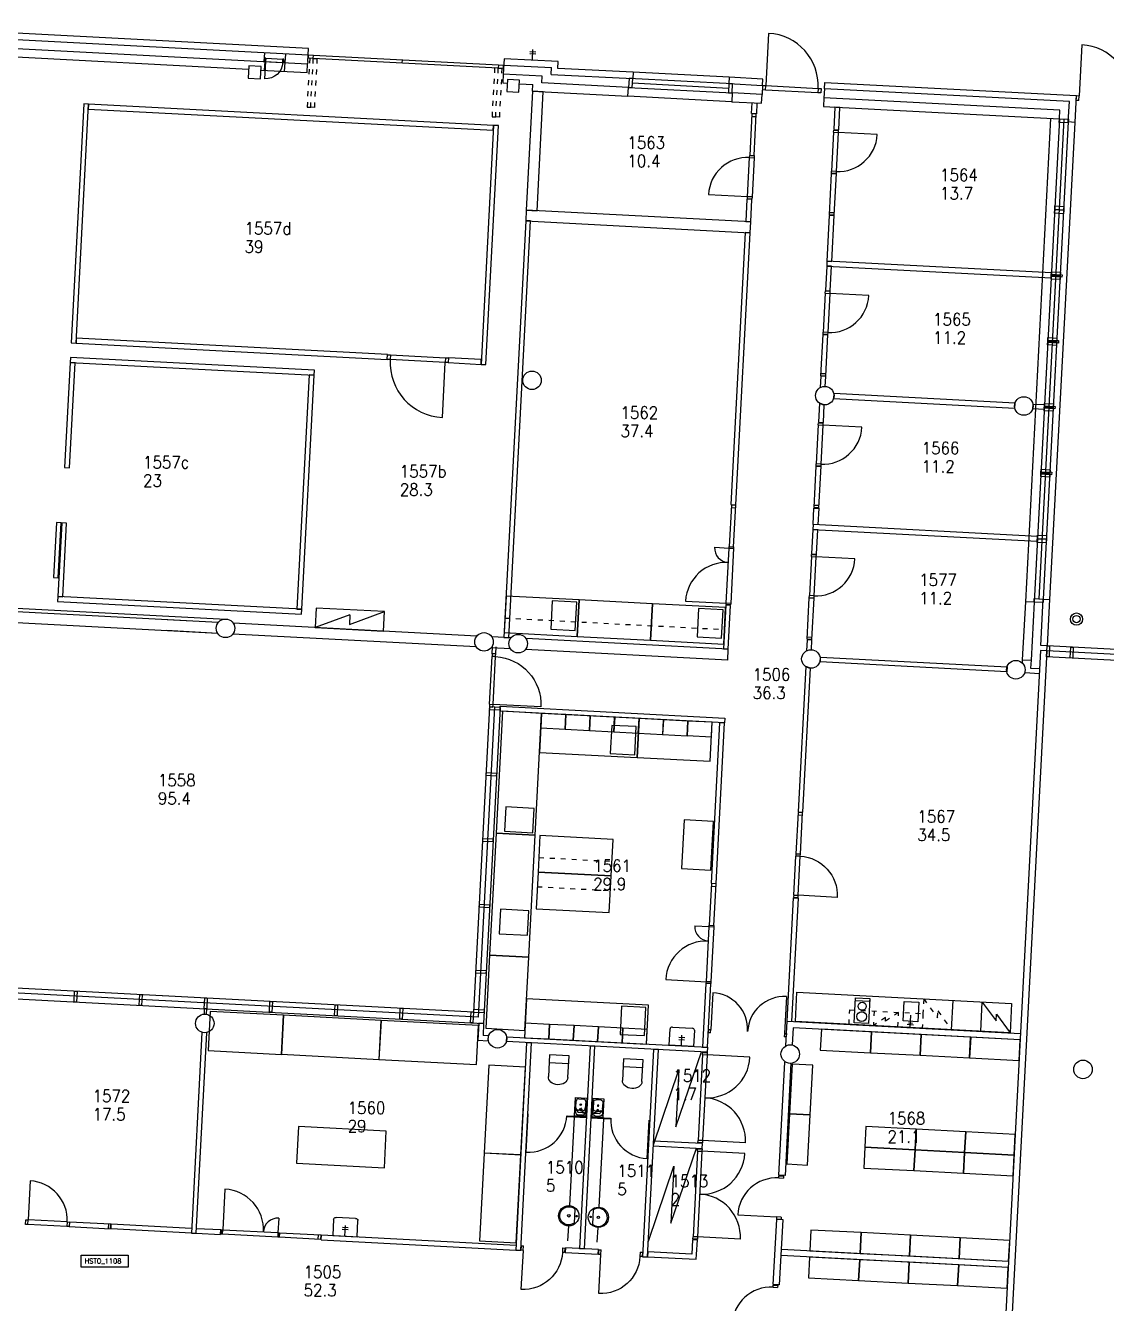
# Model space of a CAD drawing. Extents: x -405 to 153606, y -6935 to 69332.
# Drawn here: x 105372 to 127495, y 42073 to 68237 of the extents above; entities that cross this region are included whole.
import ezdxf
from ezdxf.enums import TextEntityAlignment as Align

# ---------------------------------------------------------------- set-up
doc = ezdxf.new("R2010")
doc.units = 0
doc.header["$LTSCALE"] = 100
doc.header["$MEASUREMENT"] = 0
doc.linetypes.add('KEL', pattern=[2.25, 1, -1.25])
doc.layers.get('0').update_dxf_attribs({"linetype": 'CONTINUOUS'})
for name, color, linetype in [('ART1100T0', 7, 'CONTINUOUS'), ('ART1100T3', 7, 'CONTINUOUS'), ('ART1100TB', 7, 'CONTINUOUS'), ('M00402', 7, 'CONTINUOUS'), ('M06001', 7, 'CONTINUOUS'), ('M06051', 3, 'CONTINUOUS'), ('m06080', 7, 'CONTINUOUS'), ('M06081', 8, 'CONTINUOUS'), ('M06203T', 3, 'CONTINUOUS')]:
    doc.layers.add(name, color=color, linetype=linetype)
doc.layers.add('Default', color=7, linetype='CONTINUOUS', true_color=0x000000)
doc.styles.get("Standard").update_dxf_attribs({"font": 'simplex.shx'})

# ---------------------------------------------------------------- blocks, each defined once
blk = doc.blocks.new('KRF020')
for p, q in [((0.025, 0.475), (0.025, 0)), ((0.975, 0.475), (0.975, 0))]:
    blk.add_line(p, q)
for centre, start, end in [((0.025, 0), 0, 90), ((0.975, 0), 90, 180)]:
    blk.add_arc(centre, 0.475, start, end)
blk = doc.blocks.new('KRF010')
blk.add_line((0.05, 0.9), (0.05, 0))
blk.add_arc((0.05, 0), 0.9, 0, 90)
blk = doc.blocks.new('SALAMA')
at = {"layer": 'M00402'}
blk.add_lwpolyline([(0, 0), (0.5, 0.8), (0.5, 0.2), (1, 1)], dxfattribs=at)
blk = doc.blocks.new('KRF930')
for p, q in [((0.025, 0.7), (0.025, 0)), ((0.975, 0.25), (0.975, 0))]:
    blk.add_line(p, q)
for centre, radius, start, end in [((0.025, 0), 0.7, 0, 90), ((0.975, 0), 0.25, 90, 180)]:
    blk.add_arc(centre, radius, start, end)
blk = doc.blocks.new('KAF0IK')
for p, q in [((0, -1), (0, 0)), ((0, 0), (0.05, 0)), ((0.05, -1), (0.05, 0)), ((0.95, 0), (0.95, -1)), ((0.95, 0), (1, 0)), ((1, 0), (1, -1)), ((0.05, -1), (0, -1)), ((1, -1), (0.95, -1))]:
    blk.add_line(p, q)
blk = doc.blocks.new('KAFPIK')
for p, q in [((0, -1), (0, 0)), ((0, 0), (0.025, 0)), ((0.025, -1), (0.025, 0)), ((0.975, 0), (0.975, -1)), ((0.975, 0), (1, 0)), ((1, 0), (1, -1)), ((0.025, -1), (0, -1)), ((1, -1), (0.975, -1))]:
    blk.add_line(p, q)
blk = doc.blocks.new('KYF0IK')
for p, q in [((0, -1), (0, 0)), ((0, 0), (0.05, 0)), ((0.05, -1), (0.05, 0)), ((0.95, 0), (0.95, -1)), ((0.95, 0), (1, 0)), ((1, 0), (1, -1)), ((0.05, -1), (0, -1)), ((1, -1), (0.95, -1))]:
    blk.add_line(p, q)
blk = doc.blocks.new('VAR1X1')
blk.add_lwpolyline([(-0.168, -0.256), (0.832, -0.256), (0.832, 0.744), (-0.168, 0.744)], close=True)
blk = doc.blocks.new('K1X1')
at = {"linetype": 'ByBlock'}
blk.add_lwpolyline([(1, 0), (1, 1), (0, 1), (0, 0)], close=True, dxfattribs=at)
blk = doc.blocks.new('LVIIST')
for p, q in [((-0.5, 0.02), (-0.5, 0.761)), ((0.5, 0.761), (0.5, 0.02)), ((-0.5, 0.283), (0.5, 0.283)), ((0.5, 0.02), (-0.5, 0.02))]:
    blk.add_line(p, q)
blk.add_ellipse((0, 0.761), major_axis=(-0.5, 0), ratio=0.517739, start_param=3.141593, end_param=6.283185)
at = {"width": 0.76195, "flags": 1}
blk.add_attdef('LVIKAL', text='', height=0.212, dxfattribs=at).set_placement((-0.389, 0.05), (0.379, 0.05), align=Align.FIT)
blk = doc.blocks.new('KKUPPI_P')
at = {"linetype": 'Continuous'}
for p, q in [((-380, -245), (-380, -10)), ((-380, -10), (-10, -10)), ((-10, -245), (-380, -245)), ((-360, -175), (-360, -80)), ((-310, -30), (-175, -30)), ((-175, -225), (-310, -225)), ((-175, -30), (-80, -30)), ((-175, -225), (-80, -225)), ((-125, -80), (-125, -175)), ((-30, -80), (-30, -175)), ((-10, -10), (-10, -245))]:
    blk.add_line(p, q, dxfattribs=at)
for p, q in [((-168, -110), (-125, -153)), ((-80, -65), (-163, -148)), ((-151, -93), (-108, -136)), ((-80, -65), (-80, -167))]:
    blk.add_line(p, q)
for centre, radius in [((-242, -128), 14.1), ((-80, -65), 10)]:
    blk.add_circle(centre, radius, dxfattribs=at)
for centre, start, end in [((-310, -80), 90, 180), ((-310, -175), 180, 270), ((-175, -80), 0, 90), ((-175, -175), 270, 0), ((-80, -80), 0, 90), ((-80, -175), 270, 0)]:
    blk.add_arc(centre, 50, start, end, dxfattribs=at)
at = {"extrusion": (0, 0, -1)}
for centre, major_axis, start_param, end_param in [((-119, -189), (-13.3, 12.5), -1.446157, 1.474955), ((-125, -203), (-5.71, 5.37), 0.050634, 6.193979), ((-100, -163), (-15.7, 14.8), 2.496992, 4.616547)]:
    blk.add_ellipse(centre, major_axis=major_axis, ratio=0.8, start_param=start_param, end_param=end_param, dxfattribs=at)
blk = doc.blocks.new('LVIPAL')
for p, q in [((-0.5, 0.02), (-0.5, 0.92)), ((-0.4, 1.02), (0.4, 1.02)), ((0, 0.02), (0, 0.61)), ((0.5, 0.92), (0.5, 0.02)), ((0.5, 0.02), (-0.5, 0.02)), ((-0.12, 0.49), (0.12, 0.49)), ((-0.12, 0.37), (0.12, 0.37))]:
    blk.add_line(p, q)
for centre, start, end in [((-0.4, 0.92), 90, 180), ((0.4, 0.92), 0, 90)]:
    blk.add_arc(centre, 0.1, start, end)
blk = doc.blocks.new('aioa_huone')
at = {"layer": 'ART1100T0', "width": 0.9}
blk.add_attdef('HNENUM', (56, 73), '', height=250, dxfattribs=at)
at = {"layer": 'ART1100T3', "width": 0.9}
blk.add_attdef('HNEALA', (56, -302), '', height=250, dxfattribs=at)

msp = doc.modelspace()

# ---------------------------------------------------------------- linework, layer by layer
at = {"layer": 'Default'}
for points in [[(106305, 61739), (106405, 61734), (106661, 66627), (106562, 66632)], [(106656, 66527), (114945, 66093), (114950, 66193), (106661, 66627)], [(114694, 61299), (114794, 61294), (115050, 66188), (114950, 66193)], [(106405, 61734), (112771, 61400), (112777, 61500), (106410, 61834)], [(106171, 59185), (106271, 59180), (106384, 61334), (106284, 61340)], [(106284, 61340), (111277, 61078), (111283, 61178), (106289, 61439)], [(114025, 61335), (114694, 61299), (114699, 61399), (114030, 61434)], [(110926, 56290), (111026, 56285), (111277, 61078), (111178, 61083)], [(106033, 56546), (106133, 56541), (106212, 58052), (106112, 58057)], [(106028, 56446), (111021, 56185), (111026, 56285), (106033, 56546)]]:
    msp.add_lwpolyline(points, close=True, dxfattribs=at)
at = {"layer": 'Default', "color": 3, "true_color": 0x00ff00}
msp.add_lwpolyline([(105945, 56935), (106042, 56930), (106101, 58057), (106004, 58063)], close=True, dxfattribs=at)
at = {"layer": 'M00402'}
for p, q in [((112012, 56174), (111297, 55911)), ((112001, 55974), (112716, 56237)), ((112012, 56174), (112001, 55974))]:
    msp.add_line(p, q, dxfattribs=at)
msp.add_lwpolyline([(111297, 55911), (112695, 55838), (112716, 56237), (111318, 56310)], close=True, dxfattribs=at)
at = {"layer": 'M06001'}
for p, q in [((111162, 67768), (102225, 68237)), ((102348, 68100), (111156, 67638)), ((102503, 67907), (111146, 67454)), ((111156, 67638), (111162, 67768)), ((109938, 67337), (104196, 67638)), ((110257, 67500), (110266, 67675)), ((110687, 67478), (110696, 67652)), ((111148, 67499), (111155, 67628)), ((115167, 67558), (115150, 67244)), ((116275, 67500), (115167, 67558)), ((110188, 67324), (111136, 67274)), ((110267, 67500), (110258, 67320)), ((110677, 67478), (110667, 67298)), ((111136, 67274), (111146, 67454)), ((111148, 67499), (111146, 67454)), ((115150, 67244), (115141, 67064)), ((115944, 67202), (115150, 67244)), ((115160, 67428), (116139, 67377)), ((116131, 67237), (116139, 67377)), ((116268, 67360), (116275, 67500)), ((117806, 67280), (116268, 67360)), ((117806, 67280), (117799, 67150)), ((119773, 67177), (117806, 67280)), ((115141, 67064), (115231, 67059)), ((115480, 67046), (115755, 67032)), ((115748, 66892), (115755, 67032)), ((116131, 67237), (117799, 67150)), ((117795, 67062), (119762, 66954)), ((119773, 67177), (119766, 67047)), ((120455, 67011), (120446, 66826)), ((115748, 66892), (117700, 66790)), ((119822, 66678), (117705, 66789)), ((121724, 66944), (121714, 66760)), ((126845, 66255), (126333, 56489)), ((109315, 56015), (103632, 56313)), ((125835, 56440), (125772, 55251)), ((126014, 56430), (125835, 56440)), ((126014, 56430), (125952, 55242)), ((126203, 56496), (126333, 56489)), ((109304, 55793), (103620, 56091)), ((109315, 56015), (108268, 56070)), ((114608, 55737), (109623, 55999)), ((109304, 55793), (108256, 55848)), ((114597, 55516), (109612, 55777)), ((115296, 55479), (114905, 55499)), ((115307, 55701), (114916, 55721)), ((114924, 55374), (114931, 55519)), ((114994, 55371), (115001, 55515)), ((119755, 55468), (115615, 55685)), ((119744, 55246), (119755, 55468)), ((119744, 55246), (115604, 55463)), ((126148, 55442), (125006, 33652)), ((126278, 55435), (125136, 33645)), ((125772, 55251), (125769, 55189)), ((125772, 55251), (125952, 55242)), ((125952, 55242), (125944, 55082)), ((126278, 55435), (126148, 55442)), ((125822, 54988), (126123, 54973)), ((125944, 55082), (126128, 55072)), ((120959, 47853), (121091, 50380)), ((121058, 47848), (121191, 50374)), ((121091, 50380), (121191, 50374)), ((101566, 48499), (114748, 47808)), ((114748, 47808), (114648, 47813)), ((114748, 47808), (114735, 47558)), ((120793, 44697), (120914, 47012)), ((120923, 44691), (121044, 46994)), ((116455, 45892), (116456, 45916)), ((116849, 45872), (116455, 45892)), ((116456, 45916), (116850, 45895)), ((116850, 45895), (116849, 45872)), ((116949, 45866), (116950, 45890)), ((117343, 45846), (116949, 45866)), ((116950, 45890), (117344, 45870)), ((117344, 45870), (117343, 45846)), ((120923, 44691), (120793, 44697)), ((120923, 44691), (120923, 44691)), ((120676, 42461), (120746, 43789)), ((120875, 43782), (120746, 43789)), ((120806, 42454), (120875, 43782)), ((120875, 43782), (120875, 43782)), ((108865, 43510), (109364, 43484)), ((108870, 43610), (109369, 43584)), ((109364, 43484), (109369, 43584)), ((111421, 43376), (111427, 43476)), ((111427, 43476), (115411, 43267)), ((111421, 43376), (115406, 43167)), ((120806, 42454), (120676, 42461)), ((120806, 42454), (120806, 42454))]:
    msp.add_line(p, q, dxfattribs=at)
for points in [[(109929, 67162), (110179, 67149), (110192, 67398), (109942, 67412)], [(115222, 66884), (115471, 66871), (115484, 67121), (115235, 67134)], [(119841, 67043), (117724, 67154), (117715, 66969), (119832, 66858)], [(117715, 66969), (117789, 66965), (117799, 67150), (117724, 67154)], [(119757, 66862), (119832, 66858), (119841, 67043), (119766, 67047)], [(121724, 66944), (121731, 67074), (126873, 66805), (126845, 66255), (126715, 66262), (126737, 66682), (121724, 66944)], [(115969, 66880), (115748, 66892), (115620, 64457), (115842, 64446)], [(121705, 66580), (126533, 66327), (126542, 66506), (121714, 66760)], [(121915, 66108), (122015, 66103), (122039, 66562), (121939, 66567)], [(126533, 66327), (126718, 66317), (126714, 66242), (126529, 66252)], [(120114, 64222), (120214, 64217), (120238, 64674), (120138, 64679)], [(115609, 64236), (120202, 63995), (120214, 64217), (115620, 64457)], [(126436, 64469), (126620, 64460), (126616, 64385), (126432, 64394)], [(126440, 64544), (126624, 64534), (126620, 64460), (126436, 64469)], [(115162, 55708), (115261, 55703), (115709, 64236), (115609, 64236)], [(121774, 63412), (121874, 63407), (121923, 64345), (121823, 64351)], [(120202, 63995), (120102, 64000), (119810, 58429), (119910, 58423)], [(121769, 63312), (126362, 63071), (126368, 63171), (121774, 63412)], [(121743, 62813), (121842, 62807), (121869, 63307), (121769, 63312)], [(126365, 63121), (126550, 63111), (126546, 63037), (126361, 63046)], [(126366, 63146), (126586, 63135), (126583, 63085), (126364, 63096)], [(126369, 63196), (126554, 63186), (126550, 63111), (126365, 63121)], [(126294, 61773), (126479, 61763), (126475, 61688), (126290, 61698)], [(126296, 61798), (126515, 61786), (126513, 61736), (126293, 61748)], [(126298, 61848), (126483, 61838), (126479, 61763), (126294, 61773)], [(121910, 60601), (125619, 60406), (125624, 60506), (121916, 60701)], [(121601, 60116), (121701, 60111), (121720, 60471), (121622, 60504)], [(126221, 60375), (125991, 60387), (125997, 60487), (126226, 60475)], [(126225, 60450), (126445, 60438), (126442, 60388), (126222, 60400)], [(126228, 60500), (126412, 60490), (126408, 60415), (126224, 60425)], [(126224, 60425), (126408, 60415), (126405, 60340), (126220, 60350)], [(126157, 59152), (126342, 59142), (126338, 59067), (126153, 59077)], [(126153, 59077), (126338, 59067), (126334, 58992), (126149, 59002)], [(126154, 59102), (126374, 59090), (126371, 59040), (126152, 59052)], [(121460, 57420), (121560, 57415), (121586, 57914), (121486, 57919)], [(121486, 57919), (126080, 57679), (126085, 57778), (121491, 58019)], [(126082, 57729), (126267, 57719), (126263, 57644), (126078, 57654)], [(126086, 57803), (126271, 57794), (126267, 57719), (126082, 57729)], [(119656, 55473), (119755, 55468), (119802, 56366), (119703, 56372)], [(126018, 56505), (126203, 56496), (126199, 56421), (126014, 56430)], [(126271, 55315), (126283, 55535), (126333, 55532), (126321, 55313)], [(126756, 55290), (126767, 55509), (126817, 55507), (126806, 55287)], [(125456, 55008), (121634, 55208), (121640, 55308), (125461, 55107)], [(121437, 55080), (121339, 55113), (121183, 52137), (121283, 52132)], [(115087, 54274), (114867, 54286), (114864, 54236), (115084, 54224)], [(119676, 53959), (115083, 54199), (115088, 54299), (119682, 54058)], [(119676, 53959), (119576, 53964), (119404, 50678), (119504, 50673)], [(115016, 52926), (114796, 52938), (114794, 52888), (115013, 52876)], [(114945, 51578), (114726, 51589), (114723, 51540), (114943, 51528)], [(114875, 50230), (114655, 50241), (114652, 50191), (114872, 50180)], [(114804, 48882), (114584, 48893), (114582, 48843), (114801, 48832)], [(106364, 48247), (106376, 48467), (106426, 48465), (106414, 48245)], [(119228, 47323), (119328, 47318), (119396, 48616), (119296, 48621)], [(107697, 48178), (107709, 48397), (107759, 48395), (107747, 48175)], [(109030, 48108), (109042, 48327), (109092, 48325), (109080, 48105)], [(110364, 48038), (110375, 48258), (110425, 48255), (110414, 48035)], [(111697, 47968), (111708, 48188), (111758, 48185), (111747, 47965)], [(109025, 47998), (109075, 47995), (109080, 48105), (109030, 48108)], [(113030, 47898), (113042, 48118), (113091, 48115), (113080, 47896)], [(114478, 47822), (114490, 48042), (114539, 48039), (114528, 47820)], [(114762, 48078), (114542, 48089), (114539, 48039), (114759, 48028)], [(108765, 43515), (108865, 43510), (109080, 47615), (108980, 47620)], [(119323, 47218), (115219, 47433), (115224, 47533), (119328, 47318)], [(115406, 43167), (115506, 43162), (115728, 47406), (115628, 47412)], [(116709, 43199), (116809, 43194), (117026, 47338), (116926, 47344)], [(118002, 43031), (118102, 43026), (118324, 47270), (118224, 47275)], [(118221, 45298), (119220, 45246), (119225, 45345), (118226, 45398)], [(116414, 43114), (117093, 43079), (117099, 43179), (116420, 43214)]]:
    msp.add_lwpolyline(points, close=True, dxfattribs=at)
for points in [[(117700, 66790), (117710, 66969), (115937, 67062), (115944, 67202)], [(119766, 67047), (120455, 67011), (120462, 67141), (119773, 67177)], [(119827, 66678), (120436, 66646), (120446, 66826), (119837, 66858), (119827, 66678)], [(120341, 66651), (120330, 66432), (120230, 66437), (120242, 66656)], [(126353, 66336), (125835, 56440)], [(126533, 66327), (126014, 56430)], [(126625, 66322), (126111, 56500)], [(126715, 66262), (126203, 56496)], [(121740, 60850), (121750, 61050), (121650, 61055), (121638, 60827)], [(121491, 58019), (121509, 58359), (121609, 58353), (121591, 58014)], [(126333, 56489), (126283, 55535), (126153, 55542), (126203, 56496)], [(121457, 55457), (121468, 55657), (121368, 55662), (121356, 55434)], [(135171, 55069), (126283, 55535)], [(135159, 54850), (126271, 55315)], [(135215, 54967), (126278, 55435)], [(114967, 54281), (114634, 47934), (101692, 48613), (102024, 54959)], [(114867, 54286), (114539, 48039), (101797, 48707), (102124, 54954), (101905, 54965)], [(115087, 54274), (114748, 47808)], [(114648, 47813), (114629, 47464), (114839, 47453), (114844, 47553), (114735, 47558)], [(120932, 47345), (120959, 47853), (125737, 47603)], [(125730, 47473), (125730, 47473), (121082, 47717), (121082, 47717), (121063, 47365)], [(108765, 43515), (107122, 43601), (107127, 43701), (108770, 43615)], [(119106, 43077), (119122, 43373), (119022, 43378), (119006, 43082)], [(120844, 43183), (125493, 42939)], [(119006, 43082), (118107, 43129), (118102, 43029), (119101, 42977), (119106, 43077)], [(125486, 42809), (125486, 42809), (120837, 43053), (120837, 43053)]]:
    msp.add_lwpolyline(points, dxfattribs=at)
for centre in [(115738, 60974), (121730, 60660), (125804, 60447), (109464, 55896), (114756, 55618), (115455, 55582), (121447, 55268), (125641, 55048), (109040, 47807), (115032, 47493), (121023, 47179), (127015, 46865)]:
    msp.add_circle(centre, 190, dxfattribs=at)
at = {"layer": 'M06051'}
for p, q in [((110271, 67569), (110267, 67499)), ((110290, 67568), (110271, 67569)), ((110290, 67568), (110286, 67498)), ((110290, 67568), (110641, 67550)), ((110637, 67480), (110641, 67550)), ((110660, 67549), (110641, 67550)), ((110656, 67479), (110660, 67549)), ((111162, 67568), (111166, 67638)), ((111261, 67563), (111162, 67568)), ((111166, 67638), (111265, 67633)), ((111261, 67563), (111265, 67633)), ((115047, 67364), (111261, 67563)), ((111265, 67633), (115050, 67434)), ((113081, 67467), (113084, 67537)), ((110267, 67499), (110286, 67498)), ((110286, 67498), (110637, 67480)), ((110637, 67480), (110656, 67479)), ((115050, 67434), (115047, 67364)), ((115146, 67359), (115047, 67364)), ((115050, 67434), (115150, 67429)), ((115150, 67429), (115146, 67359)), ((120461, 66918), (120465, 67010)), ((120465, 67010), (120525, 67007)), ((120520, 66915), (120525, 67007)), ((120525, 67007), (121594, 66951)), ((120520, 66915), (120461, 66918)), ((121590, 66859), (120520, 66915)), ((121594, 66951), (121590, 66859)), ((121649, 66856), (121590, 66859)), ((121594, 66951), (121654, 66948)), ((121654, 66948), (121649, 66856)), ((120235, 66376), (120327, 66372)), ((121912, 66054), (121870, 65254)), ((121912, 66054), (121915, 66098)), ((121912, 66054), (122004, 66049)), ((121915, 66098), (122007, 66093)), ((122004, 66049), (121962, 65249)), ((122007, 66093), (122004, 66049)), ((120149, 64733), (120191, 65533)), ((120191, 65533), (120193, 65577)), ((120191, 65533), (120283, 65528)), ((120193, 65577), (120285, 65573)), ((120283, 65528), (120241, 64728)), ((120285, 65573), (120283, 65528)), ((121868, 65209), (121870, 65254)), ((121960, 65205), (121868, 65209)), ((121962, 65249), (121870, 65254)), ((121962, 65249), (121960, 65205)), ((120147, 64689), (120149, 64733)), ((120238, 64684), (120147, 64689)), ((120241, 64728), (120149, 64733)), ((120241, 64728), (120238, 64684)), ((121826, 64410), (121918, 64406)), ((121740, 62758), (121742, 62803)), ((121742, 62803), (121834, 62798)), ((121834, 62798), (121832, 62753)), ((121740, 62758), (121698, 61958)), ((121740, 62758), (121832, 62753)), ((121832, 62753), (121790, 61953)), ((121695, 61914), (121698, 61958)), ((121787, 61909), (121695, 61914)), ((121790, 61953), (121698, 61958)), ((121790, 61953), (121787, 61909)), ((112776, 61497), (112839, 61494)), ((112839, 61495), (112834, 61398)), ((112839, 61495), (113967, 61436)), ((112834, 61397), (112771, 61400)), ((113962, 61339), (112834, 61398)), ((113967, 61436), (113962, 61339)), ((114025, 61336), (113962, 61339)), ((113967, 61436), (114030, 61433)), ((114030, 61433), (114025, 61336)), ((121654, 61115), (121745, 61110)), ((121598, 60062), (121556, 59262)), ((121598, 60062), (121601, 60106)), ((121598, 60062), (121690, 60057)), ((121601, 60106), (121693, 60102)), ((121690, 60057), (121648, 59257)), ((121693, 60102), (121690, 60057)), ((121554, 59218), (121556, 59262)), ((121646, 59213), (121554, 59218)), ((121648, 59257), (121556, 59262)), ((121648, 59257), (121646, 59213)), ((119815, 58368), (119907, 58364)), ((121512, 58419), (121604, 58414)), ((119772, 57540), (119773, 57569)), ((119773, 57569), (119865, 57565)), ((119865, 57565), (119864, 57535)), ((119713, 56411), (119772, 57540)), ((119772, 57540), (119864, 57535)), ((119864, 57535), (119805, 56406)), ((121457, 57366), (121415, 56566)), ((121457, 57366), (121459, 57410)), ((121457, 57366), (121549, 57361)), ((121459, 57410), (121551, 57405)), ((121549, 57361), (121507, 56561)), ((121551, 57405), (121549, 57361)), ((121413, 56521), (121415, 56566)), ((121505, 56516), (121413, 56521)), ((121507, 56561), (121415, 56566)), ((121507, 56561), (121505, 56516)), ((119711, 56381), (119713, 56411)), ((119803, 56376), (119711, 56381)), ((119805, 56406), (119713, 56411)), ((119805, 56406), (119803, 56376)), ((121371, 55722), (121463, 55717)), ((114870, 54340), (114921, 55320)), ((114924, 55374), (114921, 55320)), ((114991, 55316), (114921, 55320)), ((114994, 55371), (114924, 55374)), ((114940, 54337), (114991, 55316)), ((114991, 55316), (114994, 55371)), ((114870, 54340), (114867, 54286)), ((114867, 54286), (114937, 54282)), ((114870, 54340), (114940, 54337)), ((114937, 54282), (114940, 54337)), ((121180, 52078), (121272, 52073)), ((121094, 50434), (121136, 51234)), ((121138, 51278), (121136, 51234)), ((121228, 51229), (121136, 51234)), ((121230, 51274), (121138, 51278)), ((121186, 50429), (121228, 51229)), ((121228, 51229), (121230, 51274)), ((119409, 50618), (119501, 50613)), ((121094, 50434), (121091, 50390)), ((121091, 50390), (121183, 50385)), ((121094, 50434), (121186, 50429)), ((121183, 50385), (121186, 50429)), ((119307, 48660), (119366, 49789)), ((119366, 49789), (119367, 49819)), ((119366, 49789), (119458, 49785)), ((119367, 49819), (119459, 49814)), ((119458, 49785), (119398, 48656)), ((119459, 49814), (119458, 49785)), ((119305, 48631), (119307, 48660)), ((119397, 48626), (119305, 48631)), ((119398, 48656), (119307, 48660)), ((119398, 48656), (119397, 48626)), ((119228, 47167), (119136, 45411)), ((119228, 47167), (119231, 47213)), ((119228, 47167), (119320, 47162)), ((119320, 47162), (119228, 45407)), ((119231, 47213), (119323, 47208)), ((119323, 47208), (119320, 47162)), ((115621, 45169), (115662, 45958)), ((118097, 45039), (118138, 45828)), ((119134, 45365), (119136, 45411)), ((119226, 45360), (119134, 45365)), ((119228, 45407), (119136, 45411)), ((119228, 45407), (119226, 45360)), ((119125, 45194), (119033, 43439)), ((119125, 45194), (119127, 45240)), ((119125, 45194), (119217, 45189)), ((119217, 45189), (119125, 43434)), ((119127, 45240), (119219, 45236)), ((119219, 45236), (119217, 45189)), ((105374, 43693), (105379, 43785)), ((105419, 43691), (105374, 43693)), ((105379, 43785), (105424, 43783)), ((105419, 43691), (105424, 43783)), ((106224, 43741), (105424, 43783)), ((106224, 43741), (106219, 43649)), ((106224, 43741), (106268, 43738)), ((106268, 43738), (106263, 43646)), ((107067, 43696), (107062, 43605)), ((106219, 43649), (105419, 43691)), ((106263, 43646), (106219, 43649)), ((109374, 43491), (109379, 43583)), ((109404, 43490), (109374, 43491)), ((109379, 43583), (109409, 43582)), ((109404, 43490), (109409, 43582)), ((110533, 43431), (109404, 43490)), ((109409, 43582), (110538, 43523)), ((110538, 43523), (110533, 43431)), ((110538, 43523), (110568, 43521)), ((110568, 43521), (110563, 43429)), ((111362, 43387), (111366, 43479)), ((119030, 43393), (119033, 43439)), ((119125, 43434), (119033, 43439)), ((119125, 43434), (119122, 43388)), ((110563, 43429), (110533, 43431)), ((119122, 43388), (119030, 43393))]:
    msp.add_line(p, q, dxfattribs=at)
at = {"layer": 'M06051', "linetype": 'KEL'}
for points in [[(111134, 66568), (111209, 66564), (111261, 67563), (111187, 67567)], [(111284, 66560), (111209, 66564), (111261, 67563), (111336, 67559)], [(114920, 66370), (114994, 66366), (115047, 67364), (114972, 67368)], [(115069, 66362), (114994, 66366), (115047, 67364), (115122, 67360)]]:
    msp.add_lwpolyline(points, close=True, dxfattribs=at)
at = {"layer": 'M06051'}
for points in [[(120193, 65577), (120285, 65573), (120329, 66422), (120238, 66426)], [(121868, 65209), (121960, 65205), (121916, 64356), (121824, 64360)], [(121695, 61914), (121787, 61909), (121743, 61060), (121651, 61065)], [(121554, 59218), (121646, 59213), (121601, 58364), (121510, 58369)], [(119773, 57569), (119865, 57565), (119910, 58414), (119818, 58418)], [(121413, 56521), (121505, 56516), (121460, 55667), (121368, 55672)], [(121138, 51278), (121230, 51274), (121274, 52123), (121183, 52127)], [(119367, 49819), (119459, 49814), (119504, 50663), (119412, 50668)], [(106268, 43738), (106263, 43646), (107112, 43602), (107117, 43694)], [(110563, 43429), (110568, 43521), (111416, 43477), (111412, 43385)]]:
    msp.add_lwpolyline(points, close=True, dxfattribs=at)
for centre, start, end in [((115662, 45958), 267, 357), ((118138, 45828), 177, 267)]:
    msp.add_arc(centre, 790, start, end, dxfattribs=at)
at = {"layer": 'm06080'}
for p, q in [((103482, 56400), (109474, 56086)), ((116152, 56456), (116122, 55877)), ((116652, 56430), (116152, 56456)), ((116621, 55851), (116652, 56430)), ((119148, 56299), (119118, 55720)), ((119647, 56273), (119148, 56299)), ((119617, 55694), (119647, 56273)), ((116122, 55877), (116621, 55851)), ((119118, 55720), (119617, 55694)), ((117371, 53909), (117340, 53330)), ((117870, 53883), (117371, 53909)), ((117840, 53304), (117870, 53883)), ((117340, 53330), (117840, 53304)), ((115200, 52241), (115174, 51741)), ((115779, 52210), (115200, 52241)), ((115753, 51711), (115779, 52210)), ((115174, 51741), (115753, 51711)), ((115090, 50143), (115064, 49644)), ((115670, 50113), (115090, 50143)), ((115643, 49614), (115670, 50113)), ((115064, 49644), (115643, 49614)), ((117570, 48161), (117540, 47582)), ((118069, 48135), (117570, 48161)), ((124324, 47676), (124355, 48275)), ((124923, 47645), (124954, 48244)), ((124954, 48244), (125235, 47859)), ((118039, 47556), (118069, 48135)), ((123475, 47721), (123489, 47978)), ((125235, 47859), (125242, 47998)), ((125242, 47998), (125522, 47613)), ((123419, 47788), (123548, 47781)), ((123446, 47817), (123525, 47813)), ((117540, 47582), (118039, 47556))]:
    msp.add_line(p, q, dxfattribs=at)
at = {"layer": 'm06080', "linetype": 'KEL'}
for p, q in [((115183, 56107), (119676, 55871)), ((115877, 51204), (117375, 51125)), ((115846, 50605), (117343, 50526)), ((123756, 48307), (123740, 48007)), ((123756, 48307), (124036, 47922)), ((122227, 47786), (122242, 48086)), ((122242, 48086), (123740, 48007)), ((122742, 48059), (122726, 47760)), ((122976, 47927), (122726, 47760)), ((123241, 48033), (122972, 47856)), ((122972, 47856), (122976, 47927)), ((123225, 47734), (123241, 48033)), ((123740, 48007), (123725, 47708)), ((124036, 47922), (124044, 48061)), ((124044, 48061), (124324, 47676))]:
    msp.add_line(p, q, dxfattribs=at)
at = {"layer": 'm06080'}
for points in [[(121160, 48443), (125554, 48212), (125522, 47613), (121128, 47844)], [(122361, 48330), (122649, 48315), (122622, 47805), (122335, 47820)], [(122361, 48330), (122649, 48315), (122646, 48256), (122358, 48271)], [(123353, 48256), (123652, 48241), (123632, 47841), (123332, 47857)]]:
    msp.add_lwpolyline(points, close=True, dxfattribs=at)
for centre, radius in [((122495, 48158), 82.7), ((122486, 47947), 100)]:
    msp.add_circle(centre, radius, dxfattribs=at)
at = {"layer": 'M06081'}
for p, q in [((115693, 67662), (115813, 67656)), ((115695, 67707), (115815, 67701)), ((115746, 67528), (115757, 67749))]:
    msp.add_line(p, q, dxfattribs=at)
for points in [[(116599, 45885), (116504, 44076)], [(117199, 45853), (117104, 44044)], [(116483, 43661), (116467, 43357)], [(117082, 43630), (117066, 43326)]]:
    msp.add_lwpolyline(points, dxfattribs=at)
for points in [[(116599, 43718, -2.070197), (116614, 44007)], [(116973, 43698, 2.070197), (116988, 43988)]]:
    msp.add_lwpolyline(points, format="xyb", close=True, dxfattribs=at)
for centre, radius in [((126883, 56085), 125), ((126883, 56085), 75), ((116491, 43868), 208), ((117096, 43837), 208), ((116491, 43868), 25), ((116651, 43860), 15), ((116936, 43845), 15), ((117096, 43837), 25)]:
    msp.add_circle(centre, radius, dxfattribs=at)
at = {"layer": 'M06203T', "flags": 128}
msp.add_lwpolyline([(106507, 42813), (106507, 43060), (107472, 43060), (107472, 42813)], close=True, dxfattribs=at)

# ---------------------------------------------------------------- block references
at = {"layer": 'ART1100TB'}
for p, values in [((117634, 65640), {'HNENUM': '1563', 'HNEALA': '10.4'}), ((124035, 64978), {'HNENUM': '1564', 'HNEALA': '13.7'}), ((109799, 63885), {'HNENUM': '1557d', 'HNEALA': '39'}), ((123892, 62023), {'HNENUM': '1565', 'HNEALA': '11.2'}), ((117493, 60111), {'HNENUM': '1562', 'HNEALA': '37.4'}), ((123658, 59387), {'HNENUM': '1566', 'HNEALA': '11.2'}), ((107721, 59097), {'HNENUM': '1557c', 'HNEALA': '23'}), ((112976, 58911), {'HNENUM': '1557b', 'HNEALA': '28.3'}), ((123606, 56690), {'HNENUM': '1577', 'HNEALA': '11.2'}), ((120198, 54752), {'HNENUM': '1506', 'HNEALA': '36.3'}), ((108025, 52589), {'HNENUM': '1558', 'HNEALA': '95.4'}), ((123570, 51845), {'HNENUM': '1567', 'HNEALA': '34.5'}), ((116935, 50836), {'HNENUM': '1561', 'HNEALA': '29.9'}), ((118577, 46538), {'HNENUM': '1512', 'HNEALA': '1.7'}), ((106688, 46123), {'HNENUM': '1572', 'HNEALA': '17.5'}), ((111909, 45880), {'HNENUM': '1560', 'HNEALA': '29'}), ((122959, 45667), {'HNENUM': '1568', 'HNEALA': '21.1'}), ((115967, 44664), {'HNENUM': '1510', 'HNEALA': '5'}), ((117429, 44591), {'HNENUM': '1511', 'HNEALA': '5'}), ((118520, 44381), {'HNENUM': '1513', 'HNEALA': '2'}), ((111007, 42521), {'HNENUM': '1505', 'HNEALA': '52.3'})]:
    msp.add_blockref('aioa_huone', p, dxfattribs=at).add_auto_attribs(values)
at = {"layer": 'M00402', "xscale": 883.0572605233464, "yscale": 1952, "zscale": 883.0572605233464, "rotation": 357}
for p in [(118222, 45320), (118119, 43348)]:
    msp.add_blockref('SALAMA', p, dxfattribs=at)
at = {"layer": 'M06051'}
for name, p, xscale, yscale, rotation in [('KRF010', (120465, 67010), 1190, 1190, 357.0000000000604), ('KRF020', (126883, 66804), 2190, 2190, 357.0000000000618), ('KRF010', (110267, 67499), 390, -390, 357.0000000000578), ('KRF010', (122006, 66091), -889.9999999999941, -889.9999999999941, 87.00000000006101), ('KRF010', (120147, 64689), 890, 890, 87.00000000005949), ('KRF010', (121834, 62795), -889.9999999999941, -889.9999999999941, 87.00000000006101), ('KRF010', (114025, 61336), 1255, 1255, 176.9999999997188), ('KRF010', (121692, 60099), -889.9999999999941, -889.9999999999941, 87.00000000006101), ('KRF930', (119711, 56381), 1190, 1190, 87.00000000006054), ('KRF010', (121551, 57405), -889.9999999999941, -889.9999999999941, 87.00000000006101), ('KRF010', (114937, 54282), 1090, -1090, 87.00000000006125), ('KRF010', (121183, 50385), 890, -890, 87.000000000063), ('KRF930', (119305, 48631), 1190, 1190, 87.00000000006085), ('KRF020', (119357, 47684), 1590, 1590, 357.0000000000621), ('KRF020', (119323, 47208), -1850, -1850, 87), ('KRF020', (119219, 45236), -1850, -1850, 87), ('KRF010', (105379, 43785), -890, -890, 177.0000000000642), ('KRF010', (120746, 43799), 890, 890, 87.00000000006196), ('KRF930', (109379, 43583), 1190, 1190, 357.0000000000613), ('KRF010', (115516, 43162), 890, -890, 356.9999999999312), ('KRF010', (117103, 43078), 890, -890, 356.9999999999312), ('KRF010', (120629, 41562), 890, 890, 87.00000000006148)]:
    msp.add_blockref(name, p, dxfattribs=dict(at, xscale=xscale, yscale=yscale, rotation=rotation))
at = {"layer": 'M06051', "zscale": 2100}
for name, p, xscale, yscale, rotation in [('KAFPIK', (126883, 66804), 2190, 100, 357.0000000000618), ('KAFPIK', (119357, 47684), 1590, 70, 357.0000000000621), ('KAF0IK', (120746, 43799), 890, 92, 87.00000000006196), ('KYF0IK', (116404, 43115), -890, -92, 357.0000000000633), ('KYF0IK', (117992, 43032), -890, -92, 357.0000000000633), ('KAF0IK', (120629, 41562), 890, 92, 87.00000000006148)]:
    msp.add_blockref(name, p, dxfattribs=dict(at, xscale=xscale, yscale=yscale, rotation=rotation))
at = {"layer": 'm06080'}
for name, p, xscale, yscale, rotation in [('K1X1', (115167, 55807), 1500, 750, 357.0000000000618), ('K1X1', (116665, 55729), 1500, 750, 357.0000000000618), ('K1X1', (118163, 55650), 1500, 750, 357.0000000000618), ('K1X1', (115002, 51700), 800, 2500, 357.0000000000617), ('K1X1', (115890, 53356), 2000, 800, 357.0000000000618), ('K1X1', (115916, 53855), 500, 300, 357.0000000000618), ('K1X1', (116415, 53829), 500, 300, 357.0000000000618), ('K1X1', (116914, 53803), 500, 300, 357.0000000000618), ('K1X1', (117414, 53777), 500, 300, 357.0000000000618), ('K1X1', (117887, 53251), 1500, 800, 357.000000000061), ('K1X1', (117913, 53751), 500, 300, 357.0000000000618), ('K1X1', (118412, 53724), 500, 300, 357.0000000000618), ('K1X1', (118912, 53698), 500, 300, 357.0000000000618), ('K1X1', (118799, 50975), 600, 1000, 357.0000000000613), ('K1X1', (114871, 49204), 800, 2500, 357.0000000000617), ('K1X1', (115861, 50904), 1500, 750, 357.0000000000614), ('K1X1', (115822, 50155), 1500, 750, 357.0000000000614), ('K1X1', (114792, 47706), 800, 1500, 357.0000000000621), ('K1X1', (115583, 47514), 2500, 800, 357.0000000000614), ('K1X1', (109111, 47252), 1500, 800, 357.0000000000618), ('K1X1', (110609, 47174), 2000, 800, 357.0000000000617), ('K1X1', (112606, 47069), 2000, 800, 357.0000000000617), ('K1X1', (115583, 47514), 500, 300, 357.0000000000618), ('K1X1', (116083, 47488), 500, 300, 357.0000000000618), ('K1X1', (116582, 47462), 500, 300, 357.0000000000618), ('K1X1', (117081, 47435), 500, 300, 357.0000000000618), ('K1X1', (117581, 47409), 500, 300, 357.0000000000618), ('VAR1X1', (121817, 47361), 1030.000000000005, 425.0000000000028, 357.0000000000111), ('VAR1X1', (122843, 47307), 1015.000000000001, 425.0000000000028, 357.0000000000113), ('VAR1X1', (123856, 47254), 1015.000000000001, 425.0000000000028, 357.0000000000113), ('VAR1X1', (124870, 47201), 1015.000000000001, 425.0000000000028, 357.0000000000113), ('K1X1', (114759, 45154), 750, 1800, 357.0000000000617), ('VAR1X1', (121334, 46111), 1015.000000000001, 425.0000000000028, 87.00000000001127), ('VAR1X1', (121280, 45085), 1029.999999999998, 425.0000000000028, 87.00000000001141), ('K1X1', (110918, 44944), 1800, 750, 357.0000000000618), ('VAR1X1', (122729, 45371), 1030.000000000005, 425.0000000000028, 357.0000000000111), ('VAR1X1', (123755, 45317), 1015.000000000001, 425.0000000000028, 357.0000000000113), ('VAR1X1', (124768, 45264), 1015.000000000001, 425.0000000000028, 357.0000000000113), ('VAR1X1', (122706, 44946), 1030.000000000005, 425.0000000000028, 357.0000000000111), ('K1X1', (114665, 43356), 750, 1800, 357.0000000000617), ('VAR1X1', (123732, 44893), 1015.000000000001, 425.0000000000028, 357.0000000000113), ('VAR1X1', (124746, 44839), 1015.000000000001, 425.0000000000028, 357.0000000000113), ('VAR1X1', (121601, 43252), 1030.000000000005, 425.0000000000028, 357.0000000000111), ('VAR1X1', (122627, 43198), 1015.000000000001, 425.0000000000028, 357.0000000000113), ('VAR1X1', (123641, 43145), 1015.000000000001, 425.0000000000028, 357.0000000000113), ('VAR1X1', (124655, 43092), 1015.000000000001, 425.0000000000028, 357.0000000000113), ('VAR1X1', (121572, 42698), 1030.000000000005, 425.0000000000028, 357.0000000000111), ('VAR1X1', (122598, 42644), 1015.000000000001, 425.0000000000028, 357.0000000000113), ('VAR1X1', (123612, 42591), 1015.000000000001, 425.0000000000028, 357.0000000000113), ('VAR1X1', (124625, 42538), 1015.000000000001, 425.0000000000028, 357.0000000000113)]:
    msp.add_blockref(name, p, dxfattribs=dict(at, xscale=xscale, yscale=yscale, rotation=rotation))
at = {"layer": 'M06081'}
for name, p, xscale, yscale, zscale, rotation in [('LVIPAL', (118795, 47338), 500.0000000000009, 374.9999999999999, 500.0000000000009, 357.0000000001018), ('LVIIST', (116296, 47163), -399.9999999999986, 599.9999999999997, 400, 177.0000000001321), ('LVIIST', (117813, 47084), -399.9999999999986, 599.9999999999997, 400, 177.0000000001321), ('LVIPAL', (111908, 43443), -500.0000000000009, 374.9999999999999, 500, 357.000000000023)]:
    msp.add_blockref(name, p, dxfattribs=dict(at, xscale=xscale, yscale=yscale, zscale=zscale, rotation=rotation))
at = {"layer": 'M06081', "rotation": 267.0000000004129}
msp.add_blockref('KKUPPI_P', (116850, 45895), dxfattribs=at)
at = {"layer": 'M06081', "xscale": -1, "rotation": 87.00000000041297}
msp.add_blockref('KKUPPI_P', (116950, 45890), dxfattribs=at)

# ---------------------------------------------------------------- texts
at = {"layer": 'M06203T'}
msp.add_text('HSTO_1108', height=100, dxfattribs=at).set_placement((106580, 42892))

doc.saveas('drawing.dxf')
